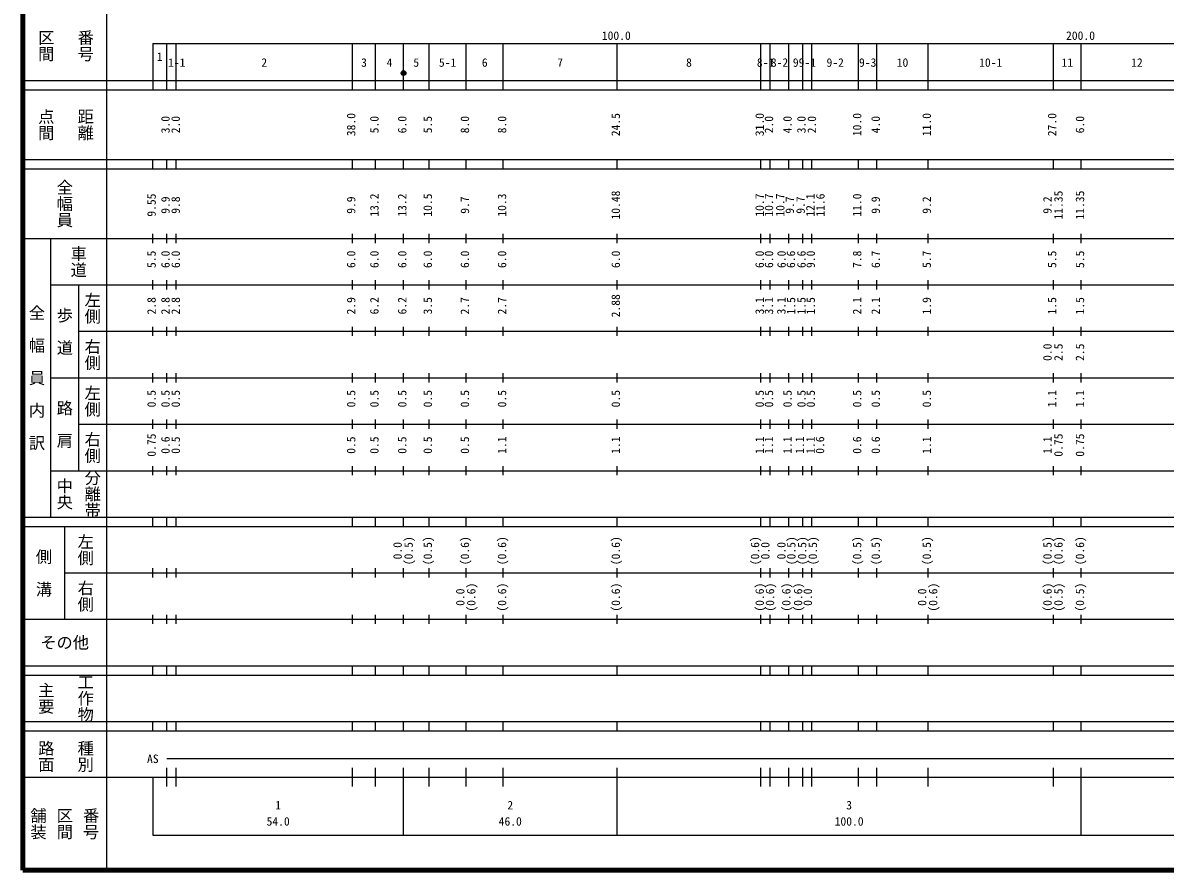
# Model space of a CAD drawing. Units: millimetres on the paper, enlarged 1000 times. Extents: x 40000 to 680000, y 20000 to 380000.
# Drawn here: x 40000 to 286082, y 20000 to 202409 of the extents above; entities that cross this region are included whole.
import ezdxf
from ezdxf.enums import TextEntityAlignment as Align

# ---------------------------------------------------------------- set-up
doc = ezdxf.new("R2010")
doc.units = ezdxf.units.MM
doc.header["$LTSCALE"] = 1000
doc.layers.add('M-TTL', color=2, linetype='Continuous', lineweight=140)
doc.layers.add('M-TTL-BAND', color=7, linetype='Continuous', lineweight=25)
doc.styles.add('@ＭＳ ゴシック', font='')
doc.styles.add('ＭＳ ゴシック', font='')
doc.styles.get('@ＭＳ ゴシック').set_extended_font_data('@MS Gothic')
doc.styles.get('ＭＳ ゴシック').set_extended_font_data('MS Gothic')

msp = doc.modelspace()

# ---------------------------------------------------------------- hatches: boundary and pattern name
at = {"layer": 'M-TTL-BAND'}
msp.add_hatch(color=256, dxfattribs=at).paths.add_polyline_path([(122517, 191587, 1), (121517, 191587, 1)])

# ---------------------------------------------------------------- linework, layer by layer
at = {"layer": 'M-TTL'}
for p, q in [((40000, 380000), (40000, 20000)), ((40000, 20000), (680000, 20000))]:
    msp.add_line(p, q, dxfattribs=at)
at = {"layer": 'M-TTL-BAND'}
for p, q in [((58000, 370000), (58000, 20000)), ((68000, 198000), (579000, 198000)), ((68000, 198000), (68000, 188000)), ((71000, 188000), (71000, 198000)), ((73000, 188000), (73000, 198000)), ((111000, 188000), (111000, 198000)), ((116000, 188000), (116000, 198000)), ((122000, 188000), (122000, 198000)), ((127500, 188000), (127500, 198000)), ((135500, 188000), (135500, 198000)), ((143500, 188000), (143500, 198000)), ((168000, 188000), (168000, 198000)), ((199000, 188000), (199000, 198000)), ((201000, 188000), (201000, 198000)), ((205000, 188000), (205000, 198000)), ((208000, 188000), (208000, 198000)), ((210000, 188000), (210000, 198000)), ((220000, 188000), (220000, 198000)), ((224000, 188000), (224000, 198000)), ((235000, 188000), (235000, 198000)), ((262000, 188000), (262000, 198000)), ((268000, 188000), (268000, 198000)), ((40000, 190000), (579000, 190000)), ((40000, 188000), (579000, 188000)), ((40000, 173000), (579000, 173000)), ((68000, 171000), (68000, 173000)), ((71000, 171000), (71000, 173000)), ((73000, 171000), (73000, 173000)), ((111000, 171000), (111000, 173000)), ((116000, 171000), (116000, 173000)), ((122000, 171000), (122000, 173000)), ((127500, 171000), (127500, 173000)), ((135500, 171000), (135500, 173000)), ((143500, 171000), (143500, 173000)), ((168000, 171000), (168000, 173000)), ((199000, 171000), (199000, 173000)), ((201000, 171000), (201000, 173000)), ((205000, 171000), (205000, 173000)), ((208000, 171000), (208000, 173000)), ((210000, 171000), (210000, 173000)), ((220000, 171000), (220000, 173000)), ((224000, 171000), (224000, 173000)), ((235000, 171000), (235000, 173000)), ((262000, 171000), (262000, 173000)), ((268000, 171000), (268000, 173000)), ((40000, 171000), (579000, 171000)), ((40000, 156000), (579000, 156000)), ((46000, 96000), (46000, 156000)), ((68000, 155000), (68000, 157000)), ((71000, 155000), (71000, 157000)), ((73000, 155000), (73000, 157000)), ((111000, 155000), (111000, 157000)), ((116000, 155000), (116000, 157000)), ((122000, 155000), (122000, 157000)), ((127500, 155000), (127500, 157000)), ((135500, 155000), (135500, 157000)), ((143500, 155000), (143500, 157000)), ((168000, 155000), (168000, 157000)), ((199000, 155000), (199000, 157000)), ((201000, 155000), (201000, 157000)), ((205000, 155000), (205000, 157000)), ((208000, 155000), (208000, 157000)), ((210000, 155000), (210000, 157000)), ((220000, 155000), (220000, 157000)), ((224000, 155000), (224000, 157000)), ((235000, 155000), (235000, 157000)), ((262000, 155000), (262000, 157000)), ((268000, 155000), (268000, 157000)), ((46000, 146000), (579000, 146000)), ((52000, 146000), (52000, 106000)), ((68000, 145000), (68000, 147000)), ((71000, 145000), (71000, 147000)), ((73000, 145000), (73000, 147000)), ((111000, 145000), (111000, 147000)), ((116000, 145000), (116000, 147000)), ((122000, 145000), (122000, 147000)), ((127500, 145000), (127500, 147000)), ((135500, 145000), (135500, 147000)), ((143500, 145000), (143500, 147000)), ((168000, 145000), (168000, 147000)), ((199000, 145000), (199000, 147000)), ((201000, 145000), (201000, 147000)), ((205000, 145000), (205000, 147000)), ((208000, 145000), (208000, 147000)), ((210000, 145000), (210000, 147000)), ((220000, 145000), (220000, 147000)), ((224000, 145000), (224000, 147000)), ((235000, 145000), (235000, 147000)), ((262000, 145000), (262000, 147000)), ((268000, 145000), (268000, 147000)), ((52000, 136000), (579000, 136000)), ((68000, 135000), (68000, 137000)), ((71000, 135000), (71000, 137000)), ((73000, 135000), (73000, 137000)), ((111000, 135000), (111000, 137000)), ((116000, 135000), (116000, 137000)), ((122000, 135000), (122000, 137000)), ((127500, 135000), (127500, 137000)), ((135500, 135000), (135500, 137000)), ((143500, 135000), (143500, 137000)), ((168000, 135000), (168000, 137000)), ((199000, 135000), (199000, 137000)), ((201000, 135000), (201000, 137000)), ((205000, 135000), (205000, 137000)), ((208000, 135000), (208000, 137000)), ((210000, 135000), (210000, 137000)), ((220000, 135000), (220000, 137000)), ((224000, 135000), (224000, 137000)), ((235000, 135000), (235000, 137000)), ((262000, 135000), (262000, 137000)), ((268000, 135000), (268000, 137000)), ((46000, 126000), (579000, 126000)), ((68000, 125000), (68000, 127000)), ((71000, 125000), (71000, 127000)), ((73000, 125000), (73000, 127000)), ((111000, 125000), (111000, 127000)), ((116000, 125000), (116000, 127000)), ((122000, 125000), (122000, 127000)), ((127500, 125000), (127500, 127000)), ((135500, 125000), (135500, 127000)), ((143500, 125000), (143500, 127000)), ((168000, 125000), (168000, 127000)), ((199000, 125000), (199000, 127000)), ((201000, 125000), (201000, 127000)), ((205000, 125000), (205000, 127000)), ((208000, 125000), (208000, 127000)), ((210000, 125000), (210000, 127000)), ((220000, 125000), (220000, 127000)), ((224000, 125000), (224000, 127000)), ((235000, 125000), (235000, 127000)), ((262000, 125000), (262000, 127000)), ((268000, 125000), (268000, 127000)), ((52000, 116000), (579000, 116000)), ((68000, 115000), (68000, 117000)), ((71000, 115000), (71000, 117000)), ((73000, 115000), (73000, 117000)), ((111000, 115000), (111000, 117000)), ((116000, 115000), (116000, 117000)), ((122000, 115000), (122000, 117000)), ((127500, 115000), (127500, 117000)), ((135500, 115000), (135500, 117000)), ((143500, 115000), (143500, 117000)), ((168000, 115000), (168000, 117000)), ((199000, 115000), (199000, 117000)), ((201000, 115000), (201000, 117000)), ((205000, 115000), (205000, 117000)), ((208000, 115000), (208000, 117000)), ((210000, 115000), (210000, 117000)), ((220000, 115000), (220000, 117000)), ((224000, 115000), (224000, 117000)), ((235000, 115000), (235000, 117000)), ((262000, 115000), (262000, 117000)), ((268000, 115000), (268000, 117000)), ((46000, 106000), (579000, 106000)), ((68000, 105000), (68000, 107000)), ((71000, 105000), (71000, 107000)), ((73000, 105000), (73000, 107000)), ((111000, 105000), (111000, 107000)), ((116000, 105000), (116000, 107000)), ((122000, 105000), (122000, 107000)), ((127500, 105000), (127500, 107000)), ((135500, 105000), (135500, 107000)), ((143500, 105000), (143500, 107000)), ((168000, 105000), (168000, 107000)), ((199000, 105000), (199000, 107000)), ((201000, 105000), (201000, 107000)), ((205000, 105000), (205000, 107000)), ((208000, 105000), (208000, 107000)), ((210000, 105000), (210000, 107000)), ((220000, 105000), (220000, 107000)), ((224000, 105000), (224000, 107000)), ((235000, 105000), (235000, 107000)), ((262000, 105000), (262000, 107000)), ((268000, 105000), (268000, 107000)), ((40000, 96000), (579000, 96000)), ((68000, 94000), (68000, 96000)), ((71000, 94000), (71000, 96000)), ((73000, 94000), (73000, 96000)), ((111000, 94000), (111000, 96000)), ((116000, 94000), (116000, 96000)), ((122000, 94000), (122000, 96000)), ((127500, 94000), (127500, 96000)), ((135500, 94000), (135500, 96000)), ((143500, 94000), (143500, 96000)), ((168000, 94000), (168000, 96000)), ((199000, 94000), (199000, 96000)), ((201000, 94000), (201000, 96000)), ((205000, 94000), (205000, 96000)), ((208000, 94000), (208000, 96000)), ((210000, 94000), (210000, 96000)), ((220000, 94000), (220000, 96000)), ((224000, 94000), (224000, 96000)), ((235000, 94000), (235000, 96000)), ((262000, 94000), (262000, 96000)), ((268000, 94000), (268000, 96000)), ((40000, 94000), (579000, 94000)), ((49000, 94000), (49000, 74000)), ((49000, 84000), (579000, 84000)), ((68000, 83000), (68000, 85000)), ((71000, 83000), (71000, 85000)), ((73000, 83000), (73000, 85000)), ((111000, 83000), (111000, 85000)), ((116000, 83000), (116000, 85000)), ((122000, 83000), (122000, 85000)), ((127500, 83000), (127500, 85000)), ((135500, 83000), (135500, 85000)), ((143500, 83000), (143500, 85000)), ((168000, 83000), (168000, 85000)), ((199000, 83000), (199000, 85000)), ((201000, 83000), (201000, 85000)), ((205000, 83000), (205000, 85000)), ((208000, 83000), (208000, 85000)), ((210000, 83000), (210000, 85000)), ((220000, 83000), (220000, 85000)), ((224000, 83000), (224000, 85000)), ((235000, 83000), (235000, 85000)), ((262000, 83000), (262000, 85000)), ((268000, 83000), (268000, 85000)), ((40000, 74000), (579000, 74000)), ((68000, 73000), (68000, 75000)), ((71000, 73000), (71000, 75000)), ((73000, 73000), (73000, 75000)), ((111000, 73000), (111000, 75000)), ((116000, 73000), (116000, 75000)), ((122000, 73000), (122000, 75000)), ((127500, 73000), (127500, 75000)), ((135500, 73000), (135500, 75000)), ((143500, 73000), (143500, 75000)), ((168000, 73000), (168000, 75000)), ((199000, 73000), (199000, 75000)), ((201000, 73000), (201000, 75000)), ((205000, 73000), (205000, 75000)), ((208000, 73000), (208000, 75000)), ((210000, 73000), (210000, 75000)), ((220000, 73000), (220000, 75000)), ((224000, 73000), (224000, 75000)), ((235000, 73000), (235000, 75000)), ((262000, 73000), (262000, 75000)), ((268000, 73000), (268000, 75000)), ((40000, 64000), (579000, 64000)), ((68000, 62000), (68000, 64000)), ((71000, 62000), (71000, 64000)), ((73000, 62000), (73000, 64000)), ((111000, 62000), (111000, 64000)), ((116000, 62000), (116000, 64000)), ((122000, 62000), (122000, 64000)), ((127500, 62000), (127500, 64000)), ((135500, 62000), (135500, 64000)), ((143500, 62000), (143500, 64000)), ((168000, 62000), (168000, 64000)), ((199000, 62000), (199000, 64000)), ((201000, 62000), (201000, 64000)), ((205000, 62000), (205000, 64000)), ((208000, 62000), (208000, 64000)), ((210000, 62000), (210000, 64000)), ((220000, 62000), (220000, 64000)), ((224000, 62000), (224000, 64000)), ((235000, 62000), (235000, 64000)), ((262000, 62000), (262000, 64000)), ((268000, 62000), (268000, 64000)), ((40000, 62000), (579000, 62000)), ((40000, 52000), (579000, 52000)), ((68000, 50000), (68000, 52000)), ((71000, 50000), (71000, 52000)), ((73000, 50000), (73000, 52000)), ((111000, 50000), (111000, 52000)), ((116000, 50000), (116000, 52000)), ((122000, 50000), (122000, 52000)), ((127500, 50000), (127500, 52000)), ((135500, 50000), (135500, 52000)), ((143500, 50000), (143500, 52000)), ((168000, 50000), (168000, 52000)), ((199000, 50000), (199000, 52000)), ((201000, 50000), (201000, 52000)), ((205000, 50000), (205000, 52000)), ((208000, 50000), (208000, 52000)), ((210000, 50000), (210000, 52000)), ((220000, 50000), (220000, 52000)), ((224000, 50000), (224000, 52000)), ((235000, 50000), (235000, 52000)), ((262000, 50000), (262000, 52000)), ((268000, 50000), (268000, 52000)), ((40000, 50000), (579000, 50000)), ((71000, 44000), (565000, 44000)), ((71000, 38000), (71000, 42000)), ((73000, 38000), (73000, 42000)), ((111000, 38000), (111000, 42000)), ((116000, 38000), (116000, 42000)), ((122000, 27500), (122000, 42000)), ((127500, 38000), (127500, 42000)), ((135500, 38000), (135500, 42000)), ((143500, 38000), (143500, 42000)), ((168000, 27500), (168000, 42000)), ((199000, 38000), (199000, 42000)), ((201000, 38000), (201000, 42000)), ((205000, 38000), (205000, 42000)), ((208000, 38000), (208000, 42000)), ((210000, 38000), (210000, 42000)), ((220000, 38000), (220000, 42000)), ((224000, 38000), (224000, 42000)), ((235000, 38000), (235000, 42000)), ((262000, 38000), (262000, 42000)), ((268000, 27500), (268000, 42000)), ((40000, 40000), (579000, 40000)), ((68000, 40000), (68000, 27500)), ((68000, 27500), (579000, 27500))]:
    msp.add_line(p, q, dxfattribs=at)
msp.add_circle((122017, 191587), 500, dxfattribs=at)

# ---------------------------------------------------------------- texts
at = {"layer": 'M-TTL-BAND', "style": '@ＭＳ ゴシック'}
for s, p in [('区間', (45000, 197500)), ('番号', (53500, 197500)), ('点間', (45000, 180500)), ('距離', (53500, 180500)), ('全幅員', (49000, 163500)), ('車道', (52000, 151000)), ('左側', (55000, 141000)), ('全\u3000幅\u3000員\u3000内\u3000訳', (43000, 126000)), ('歩\u3000道', (49000, 136000)), ('右側', (55000, 131000)), ('左側', (55000, 121000)), ('路\u3000肩', (49000, 116000)), ('右側', (55000, 111000)), ('分離帯', (55000, 101000)), ('中央', (49000, 101000)), ('左側', (53500, 89000)), ('側\u3000溝', (44500, 84000)), ('右側', (53500, 79000)), ('工作物', (53500, 57000)), ('主要', (45000, 57000)), ('路面', (45000, 44500)), ('種別', (53500, 44500)), ('舗装', (43333, 30000)), ('区間', (49000, 30000)), ('番号', (54667, 30000))]:
    msp.add_text(s, height=2566, rotation=270, dxfattribs=at).set_placement(p, align=Align.MIDDLE_CENTER)
at = {"layer": 'M-TTL-BAND', "style": 'ＭＳ ゴシック'}
for s, p in [('100.0', (167844, 198195)), ('200.0', (267844, 198195)), ('1', (69500, 193674)), ('1-1', (73148, 192405)), ('2', (92000, 192405)), ('3', (113500, 192405)), ('4', (119000, 192405)), ('5', (124750, 192405)), ('5-1', (131500, 192405)), ('6', (139500, 192405)), ('7', (155750, 192405)), ('8', (183500, 192405)), ('8-1', (200000, 192405)), ('8-2', (203000, 192405)), ('9', (206500, 192405)), ('9-1', (209000, 192405)), ('9-2', (215000, 192405)), ('9-3', (222000, 192405)), ('10', (229500, 192405)), ('10-1', (248500, 192405)), ('11', (265000, 192405)), ('12', (280000, 192405)), ('AS', (68000, 42500)), ('1', (95000, 32523)), ('2', (145000, 32523)), ('3', (218000, 32523)), ('54.0', (95000, 29033)), ('46.0', (145000, 29033)), ('100.0', (218000, 29033))]:
    msp.add_text(s, height=1833, dxfattribs=at).set_placement(p, align=Align.BOTTOM_CENTER)
for s, p in [('3.0', (72181, 180500)), ('2.0', (74379, 180500)), ('38.0', (112181, 180500)), ('5.0', (117181, 180500)), ('6.0', (123181, 180500)), ('5.5', (128681, 180500)), ('8.0', (136681, 180500)), ('8.0', (144681, 180500)), ('24.5', (169181, 180500)), ('31.0', (200181, 180500)), ('2.0', (202181, 180500)), ('4.0', (206181, 180500)), ('3.0', (209181, 180500)), ('2.0', (211429, 180500)), ('10.0', (221181, 180500)), ('4.0', (225181, 180500)), ('11.0', (236181, 180500)), ('27.0', (263181, 180500)), ('6.0', (269181, 180500)), ('9.55', (69181, 163174)), ('9.9', (72181, 163174)), ('9.8', (74379, 163174)), ('9.9', (112181, 163174)), ('13.2', (117181, 163174)), ('13.2', (123181, 163174)), ('10.5', (128681, 163174)), ('9.7', (136681, 163174)), ('10.3', (144681, 163174)), ('10.48', (169181, 163174)), ('10.7', (200181, 163174)), ('10.7', (202181, 163174)), ('10.7', (204611, 163174)), ('9.7', (206664, 163174)), ('9.7', (209003, 163174)), ('12.1', (211102, 163174)), ('11.6', (213264, 163174)), ('11.0', (221181, 163174)), ('9.9', (225181, 163174)), ('9.2', (236181, 163174)), ('9.2', (262181, 163174)), ('11.35', (264551, 163174)), ('11.35', (269181, 163174)), ('5.5', (69181, 151500)), ('6.0', (72181, 151500)), ('6.0', (74379, 151500)), ('6.0', (112181, 151500)), ('6.0', (117181, 151500)), ('6.0', (123181, 151500)), ('6.0', (128681, 151500)), ('6.0', (136681, 151500)), ('6.0', (144681, 151500)), ('6.0', (169181, 151500)), ('6.0', (200181, 151500)), ('6.0', (202181, 151500)), ('6.0', (204894, 151500)), ('6.6', (206908, 151500)), ('6.6', (209181, 151500)), ('9.0', (211181, 151500)), ('7.8', (221181, 151500)), ('6.7', (225181, 151500)), ('5.7', (236181, 151500)), ('5.5', (263181, 151500)), ('5.5', (269181, 151500)), ('2.8', (69181, 141500)), ('2.8', (72181, 141500)), ('2.8', (74379, 141500)), ('2.9', (112181, 141500)), ('6.2', (117181, 141500)), ('6.2', (123181, 141500)), ('3.5', (128681, 141500)), ('2.7', (136681, 141500)), ('2.7', (144681, 141500)), ('2.88', (169181, 141500)), ('3.1', (200181, 141500)), ('3.1', (202181, 141500)), ('3.1', (204852, 141500)), ('1.5', (206954, 141500)), ('1.5', (209181, 141500)), ('1.5', (211181, 141500)), ('2.1', (221181, 141500)), ('2.1', (225181, 141500)), ('1.9', (236181, 141500)), ('1.5', (263181, 141500)), ('1.5', (269181, 141500)), ('0.0', (262181, 131500)), ('2.5', (264551, 131500)), ('2.5', (269181, 131500)), ('0.5', (69181, 121500)), ('0.5', (72181, 121500)), ('0.5', (74379, 121500)), ('0.5', (112181, 121500)), ('0.5', (117181, 121500)), ('0.5', (123181, 121500)), ('0.5', (128681, 121500)), ('0.5', (136681, 121500)), ('0.5', (144681, 121500)), ('0.5', (169181, 121500)), ('0.5', (200181, 121500)), ('0.5', (202181, 121500)), ('0.5', (206181, 121500)), ('0.5', (209181, 121500)), ('0.5', (211181, 121500)), ('0.5', (221181, 121500)), ('0.5', (225181, 121500)), ('0.5', (236181, 121500)), ('1.1', (263181, 121500)), ('1.1', (269181, 121500)), ('0.75', (69181, 111500)), ('0.6', (72181, 111500)), ('0.5', (74379, 111500)), ('0.5', (112181, 111500)), ('0.5', (117181, 111500)), ('0.5', (123181, 111500)), ('0.5', (128681, 111500)), ('0.5', (136681, 111500)), ('1.1', (144681, 111500)), ('1.1', (169181, 111500)), ('1.1', (200181, 111500)), ('1.1', (202181, 111500)), ('1.1', (206181, 111500)), ('1.1', (208835, 111500)), ('1.1', (211139, 111500)), ('0.6', (213177, 111500)), ('0.6', (221181, 111500)), ('0.6', (225181, 111500)), ('1.1', (236181, 111500)), ('1.1', (262181, 111500)), ('0.75', (264551, 111500)), ('0.75', (269181, 111500)), ('(0.5)', (124551, 88764)), ('(0.5)', (128681, 88764)), ('(0.6)', (136681, 88764)), ('(0.6)', (144681, 88764)), ('(0.6)', (169181, 88764)), ('(0.6)', (199181, 88764)), ('(0.5)', (206997, 88764)), ('(0.5)', (209330, 88764)), ('(0.5)', (211636, 88764)), ('(0.5)', (221181, 88764)), ('(0.5)', (225181, 88764)), ('(0.5)', (236181, 88764)), ('(0.5)', (262181, 88764)), ('(0.6)', (264551, 88764)), ('(0.6)', (269181, 88764)), ('0.0', (122181, 88764)), ('0.0', (201389, 88764)), ('0.0', (204855, 88764)), ('(0.6)', (138051, 78764)), ('(0.6)', (144681, 78764)), ('(0.6)', (169181, 78764)), ('(0.6)', (200181, 78764)), ('(0.6)', (202403, 78764)), ('(0.6)', (205921, 78764)), ('(0.6)', (208453, 78764)), ('(0.6)', (237551, 78764)), ('(0.6)', (262181, 78764)), ('(0.5)', (264551, 78764)), ('(0.5)', (269181, 78764)), ('0.0', (135681, 78764)), ('0.0', (210551, 78764)), ('0.0', (235181, 78764))]:
    msp.add_text(s, height=1833, rotation=90, dxfattribs=at).set_placement(p, align=Align.BOTTOM_CENTER)
msp.add_text('その他', height=2566, dxfattribs=at).set_placement((49000, 69000), align=Align.MIDDLE_CENTER)

doc.saveas('drawing.dxf')
